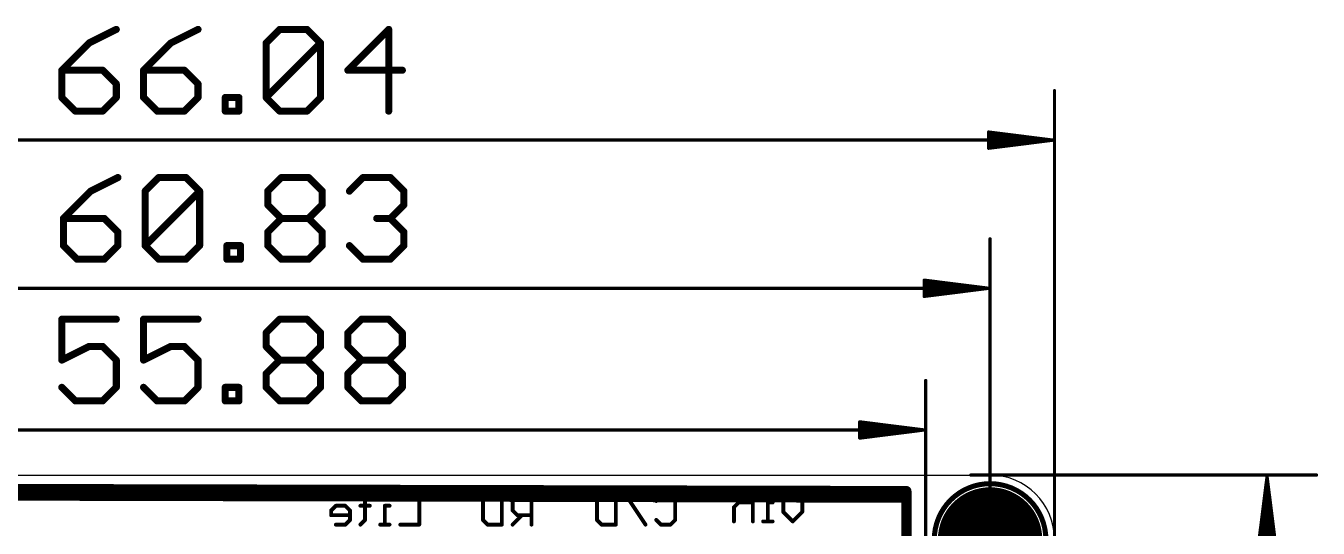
# Model space of a CAD drawing. Extents: x -37 to 43, y -51 to 71.
# Drawn here: x -7.5 to 43.4, y 51.2 to 71.1 of the extents above; entities that cross this region are included whole.
import ezdxf

# ---------------------------------------------------------------- set-up
doc = ezdxf.new("R2010")
doc.units = 0
for name, color, linetype in [('1', 12, 'CONTINUOUS'), ('16', 132, 'CONTINUOUS'), ('17', 110, 'CONTINUOUS'), ('20', 53, 'CONTINUOUS'), ('21', 40, 'CONTINUOUS'), ('22', 6, 'CONTINUOUS'), ('29', 253, 'CONTINUOUS'), ('41', 12, 'CONTINUOUS'), ('47', 253, 'CONTINUOUS')]:
    doc.layers.add(name, color=color, linetype=linetype)

# ---------------------------------------------------------------- blocks, each defined once
blk = doc.blocks.new('ROUNDP')
at = {"const_width": 0.5}
blk.add_lwpolyline([(0, -0.25, 1), (0, 0.25, 1), (0, -0.25)], format="xyb", dxfattribs=at)

msp = doc.modelspace()

# ---------------------------------------------------------------- linework, layer by layer
at = {"layer": '1', "const_width": 0.4064}
for points in [[(27.178, 52.705), (-27.432, 52.832)], [(27.178, -43.307), (27.178, 52.705)]]:
    msp.add_lwpolyline(points, dxfattribs=at)
at = {"layer": '1', "const_width": 0.2032}
for points in [[(27.2796, 52.705, 1), (27.0764, 52.705)], [(27.1778, 52.6034, 1), (27.1782, 52.8066)]]:
    msp.add_lwpolyline(points, format="xyb", dxfattribs=at)
at = {"layer": '16', "const_width": 0.4064}
for points in [[(27.178, 52.451), (-27.432, 52.578)], [(27.178, -43.561), (27.178, 52.451)]]:
    msp.add_lwpolyline(points, dxfattribs=at)
at = {"layer": '16', "const_width": 0.2032}
for points in [[(27.2796, 52.451, 1), (27.0764, 52.451)], [(27.1778, 52.3494, 1), (27.1782, 52.5526)]]:
    msp.add_lwpolyline(points, format="xyb", dxfattribs=at)
at = {"layer": '20'}
msp.add_line((-30.48, 53.34), (30.48, 53.34), dxfattribs=at)
msp.add_arc((30.48, 50.8), 2.54, 0, 90, dxfattribs=at)
at = {"layer": '21', "const_width": 0.2}
msp.add_lwpolyline([(30.48, 48.6, 1), (30.48, 53, 1), (30.48, 48.6)], format="xyb", dxfattribs=at)
at = {"layer": '22', "const_width": 0.1524}
for points in [[(6.613, 52.6892), (6.613, 52.5028)], [(7.9688, 52.5028), (7.9688, 51.3842)], [(10.4811, 52.3163), (10.6675, 52.5028)], [(10.6675, 52.5028), (11.2268, 52.5028)], [(11.2268, 52.5028), (11.2268, 51.3842)], [(11.8369, 52.5028), (11.6505, 52.3163)], [(12.3962, 52.5028), (11.8369, 52.5028)], [(12.3962, 51.3842), (12.3962, 52.5028)], [(14.9764, 52.3163), (15.1628, 52.5028)], [(15.1628, 52.5028), (15.7221, 52.5028)], [(15.7221, 52.5028), (15.7221, 51.3842)], [(16.8915, 51.3842), (16.1458, 52.5028)], [(17.3152, 52.3163), (17.5016, 52.5028)], [(17.5016, 52.5028), (17.8745, 52.5028)], [(17.8745, 52.5028), (18.0609, 52.3163)], [(21.7172, 52.8162), (21.7172, 52.6298)], [(22.3273, 51.8841), (22.3273, 52.6298)], [(23.073, 52.6298), (23.073, 51.8841)], [(4.6809, 52.1299), (4.4945, 51.9435)], [(4.4945, 51.9435), (4.4945, 51.757)], [(5.0538, 52.1299), (4.6809, 52.1299)], [(5.2402, 51.9435), (5.0538, 52.1299)], [(5.2402, 51.5706), (5.2402, 51.9435)], [(6.0198, 52.1299), (5.647, 52.1299)], [(5.8334, 52.3163), (5.8334, 51.5706)], [(6.7994, 52.1299), (6.613, 52.1299)], [(6.613, 52.1299), (6.613, 51.3842)], [(10.4811, 51.5706), (10.4811, 52.3163)], [(11.6505, 52.3163), (11.6505, 51.9435)], [(11.6505, 51.9435), (11.8369, 51.757)], [(14.9764, 51.5706), (14.9764, 52.3163)], [(18.0609, 52.3163), (18.0609, 51.5706)], [(20.5647, 52.2569), (20.3783, 52.0705)], [(20.3783, 52.0705), (20.3783, 51.5112)], [(21.124, 52.2569), (20.5647, 52.2569)], [(21.124, 51.5112), (21.124, 52.2569)], [(21.9036, 52.2569), (21.7172, 52.2569)], [(21.7172, 52.2569), (21.7172, 51.5112)], [(4.4945, 51.757), (5.2402, 51.757)], [(5.0538, 51.3842), (5.2402, 51.5706)], [(5.8334, 51.5706), (5.647, 51.3842)], [(10.6675, 51.3842), (10.4811, 51.5706)], [(12.0234, 51.757), (11.6505, 51.3842)], [(11.8369, 51.757), (12.3962, 51.757)], [(15.1628, 51.3842), (14.9764, 51.5706)], [(17.5016, 51.3842), (17.3152, 51.5706)], [(18.0609, 51.5706), (17.8745, 51.3842)], [(21.9036, 51.5112), (21.5308, 51.5112)], [(22.7002, 51.5112), (22.3273, 51.8841)], [(23.073, 51.8841), (22.7002, 51.5112)], [(4.6809, 51.3842), (5.0538, 51.3842)], [(6.7994, 51.3842), (6.4266, 51.3842)], [(7.9688, 51.3842), (7.2231, 51.3842)], [(11.2268, 51.3842), (10.6675, 51.3842)], [(15.7221, 51.3842), (15.1628, 51.3842)], [(17.8745, 51.3842), (17.5016, 51.3842)]]:
    msp.add_lwpolyline(points, dxfattribs=at)
at = {"layer": '22', "const_width": 0.0762}
for points in [[(6.6511, 52.6892, 1), (6.5749, 52.6892)], [(6.5749, 52.5028, 1), (6.6511, 52.5028)], [(8.0069, 52.5028, 1), (7.9307, 52.5028)], [(10.6675, 52.5409, 1), (10.6675, 52.4647)], [(10.6945, 52.4758, 1), (10.6406, 52.5297)], [(11.2649, 52.5028, 1), (11.1887, 52.5028)], [(11.2268, 52.4647, 1), (11.2268, 52.5409)], [(11.8369, 52.5409, 1), (11.8369, 52.4647)], [(11.8639, 52.4758, 1), (11.81, 52.5297)], [(12.4343, 52.5028, 1), (12.3581, 52.5028)], [(12.3962, 52.4647, 1), (12.3962, 52.5409)], [(15.1628, 52.5409, 1), (15.1628, 52.4647)], [(15.1898, 52.4758, 1), (15.1359, 52.5297)], [(15.7602, 52.5028, 1), (15.684, 52.5028)], [(15.7221, 52.4647, 1), (15.7221, 52.5409)], [(16.1775, 52.5239, 1), (16.1141, 52.4816)], [(17.5016, 52.5409, 1), (17.5016, 52.4647)], [(17.5286, 52.4758, 1), (17.4747, 52.5297)], [(17.9014, 52.5297, 1), (17.8475, 52.4758)], [(17.8745, 52.4647, 1), (17.8745, 52.5409)], [(21.7553, 52.8162, 1), (21.6791, 52.8162)], [(21.6791, 52.6298, 1), (21.7553, 52.6298)], [(22.3654, 52.6298, 1), (22.2892, 52.6298)], [(23.1111, 52.6298, 1), (23.0349, 52.6298)], [(4.5326, 51.9435, 1), (4.4564, 51.9435)], [(4.4676, 51.9704, 1), (4.5214, 51.9165)], [(4.6809, 52.168, 1), (4.6809, 52.0918)], [(4.7079, 52.103, 1), (4.654, 52.1568)], [(5.0807, 52.1568, 1), (5.0268, 52.103)], [(5.0538, 52.0918, 1), (5.0538, 52.168)], [(5.2783, 51.9435, 1), (5.2021, 51.9435)], [(5.2133, 51.9165, 1), (5.2672, 51.9704)], [(5.647, 52.168, 1), (5.647, 52.0918)], [(5.8715, 52.3163, 1), (5.7953, 52.3163)], [(6.0198, 52.0918, 1), (6.0198, 52.168)], [(6.613, 52.168, 1), (6.613, 52.0918)], [(6.6511, 52.1299, 1), (6.5749, 52.1299)], [(6.7994, 52.0918, 1), (6.7994, 52.168)], [(10.5192, 52.3163, 1), (10.443, 52.3163)], [(10.4542, 52.3433, 1), (10.508, 52.2894)], [(11.6886, 52.3163, 1), (11.6124, 52.3163)], [(11.6236, 52.3433, 1), (11.6774, 52.2894)], [(11.6774, 51.9704, 1), (11.6236, 51.9165)], [(11.6124, 51.9435, 1), (11.6886, 51.9435)], [(15.0145, 52.3163, 1), (14.9383, 52.3163)], [(14.9495, 52.3433, 1), (15.0033, 52.2894)], [(17.2883, 52.3433, 1), (17.3421, 52.2894)], [(18.099, 52.3163, 1), (18.0228, 52.3163)], [(18.034, 52.2894, 1), (18.0878, 52.3433)], [(20.4164, 52.0705, 1), (20.3402, 52.0705)], [(20.3514, 52.0974, 1), (20.4052, 52.0435)], [(20.5647, 52.295, 1), (20.5647, 52.2188)], [(20.5917, 52.23, 1), (20.5378, 52.2838)], [(21.1621, 52.2569, 1), (21.0859, 52.2569)], [(21.124, 52.2188, 1), (21.124, 52.295)], [(21.7172, 52.295, 1), (21.7172, 52.2188)], [(21.7553, 52.2569, 1), (21.6791, 52.2569)], [(21.9036, 52.2188, 1), (21.9036, 52.295)], [(4.4945, 51.7951, 1), (4.4945, 51.7189)], [(4.4564, 51.757, 1), (4.5326, 51.757)], [(5.2021, 51.5706, 1), (5.2783, 51.5706)], [(5.2672, 51.5437, 1), (5.2133, 51.5976)], [(5.2402, 51.7189, 1), (5.2402, 51.7951)], [(5.7953, 51.5706, 1), (5.8715, 51.5706)], [(5.8603, 51.5437, 1), (5.8064, 51.5976)], [(10.508, 51.5976, 1), (10.4542, 51.5437)], [(10.443, 51.5706, 1), (10.5192, 51.5706)], [(11.8369, 51.7951, 1), (11.8369, 51.7189)], [(11.81, 51.7301, 1), (11.8639, 51.784)], [(12.0503, 51.7301, 1), (11.9964, 51.784)], [(12.3962, 51.7189, 1), (12.3962, 51.7951)], [(15.0033, 51.5976, 1), (14.9495, 51.5437)], [(14.9383, 51.5706, 1), (15.0145, 51.5706)], [(17.3421, 51.5976, 1), (17.2883, 51.5437)], [(18.0228, 51.5706, 1), (18.099, 51.5706)], [(18.0878, 51.5437, 1), (18.034, 51.5976)], [(20.3402, 51.5112, 1), (20.4164, 51.5112)], [(21.0859, 51.5112, 1), (21.1621, 51.5112)], [(21.5308, 51.5493, 1), (21.5308, 51.4731)], [(21.6791, 51.5112, 1), (21.7553, 51.5112)], [(21.9036, 51.4731, 1), (21.9036, 51.5493)], [(22.3542, 51.911, 1), (22.3004, 51.8571)], [(22.2892, 51.8841, 1), (22.3654, 51.8841)], [(22.6732, 51.5381, 1), (22.7271, 51.4843)], [(22.6732, 51.4843, 1), (22.7271, 51.5381)], [(23.0349, 51.8841, 1), (23.1111, 51.8841)], [(23.0999, 51.8571, 1), (23.0461, 51.911)], [(4.6809, 51.4223, 1), (4.6809, 51.3461)], [(5.0268, 51.4111, 1), (5.0807, 51.3573)], [(5.0538, 51.3461, 1), (5.0538, 51.4223)], [(5.62, 51.4111, 1), (5.6739, 51.3573)], [(6.4266, 51.4223, 1), (6.4266, 51.3461)], [(6.5749, 51.3842, 1), (6.6511, 51.3842)], [(6.7994, 51.3461, 1), (6.7994, 51.4223)], [(7.2231, 51.4223, 1), (7.2231, 51.3461)], [(7.9307, 51.3842, 1), (8.0069, 51.3842)], [(7.9688, 51.3461, 1), (7.9688, 51.4223)], [(10.6675, 51.4223, 1), (10.6675, 51.3461)], [(10.6406, 51.3573, 1), (10.6945, 51.4111)], [(11.1887, 51.3842, 1), (11.2649, 51.3842)], [(11.2268, 51.3461, 1), (11.2268, 51.4223)], [(11.6236, 51.4111, 1), (11.6774, 51.3573)], [(12.3581, 51.3842, 1), (12.4343, 51.3842)], [(15.1628, 51.4223, 1), (15.1628, 51.3461)], [(15.1359, 51.3573, 1), (15.1898, 51.4111)], [(15.684, 51.3842, 1), (15.7602, 51.3842)], [(15.7221, 51.3461, 1), (15.7221, 51.4223)], [(16.8598, 51.3631, 1), (16.9232, 51.4053)], [(17.5016, 51.4223, 1), (17.5016, 51.3461)], [(17.4747, 51.3573, 1), (17.5286, 51.4111)], [(17.8475, 51.4111, 1), (17.9014, 51.3573)], [(17.8745, 51.3461, 1), (17.8745, 51.4223)]]:
    msp.add_lwpolyline(points, format="xyb", dxfattribs=at)
at = {"layer": '41', "const_width": 2.032}
msp.add_lwpolyline([(30.48, 49.8, 1), (30.48, 51.8, 1), (30.48, 49.8)], format="xyb", dxfattribs=at)
at = {"layer": '47'}
for points, const_width in [([(-3.9774, 70.9161), (-5.0518, 70.3788)], 0.2794), ([(-0.7546, 70.9161), (-1.8291, 70.3788)], 0.2794), ([(1.9306, 70.3788), (2.4678, 70.9161)], 0.2794), ([(2.4678, 70.9161), (3.5423, 70.9161)], 0.2794), ([(3.5423, 70.9161), (4.0795, 70.3788)], 0.2794), ([(6.765, 70.9161), (5.1534, 69.3044)], 0.2794), ([(6.765, 67.6927), (6.765, 70.9161)], 0.2794), ([(-5.0518, 70.3788), (-6.1263, 69.3044)], 0.2794), ([(-1.8291, 70.3788), (-2.9035, 69.3044)], 0.2794), ([(1.9306, 68.2299), (1.9306, 70.3788)], 0.2794), ([(1.9306, 68.2299), (4.0795, 70.3788)], 0.2794), ([(4.0795, 70.3788), (4.0795, 68.2299)], 0.2794), ([(-6.1263, 69.3044), (-6.1263, 68.2299)], 0.2794), ([(-4.5146, 69.3044), (-6.1263, 69.3044)], 0.2794), ([(-3.9774, 68.7672), (-4.5146, 69.3044)], 0.2794), ([(-2.9035, 69.3044), (-2.9035, 68.2299)], 0.2794), ([(-1.2918, 69.3044), (-2.9035, 69.3044)], 0.2794), ([(-0.7546, 68.7672), (-1.2918, 69.3044)], 0.2794), ([(5.1534, 69.3044), (7.3023, 69.3044)], 0.2794), ([(-3.9774, 68.2299), (-3.9774, 68.7672)], 0.2794), ([(-0.7546, 68.2299), (-0.7546, 68.7672)], 0.2794), ([(-6.1263, 68.2299), (-5.589, 67.6927)], 0.2794), ([(-4.5146, 67.6927), (-3.9774, 68.2299)], 0.2794), ([(-2.9035, 68.2299), (-2.3663, 67.6927)], 0.2794), ([(-1.2918, 67.6927), (-0.7546, 68.2299)], 0.2794), ([(0.3192, 67.6927), (0.3192, 68.2299)], 0.2794), ([(0.3192, 68.2299), (0.8565, 68.2299)], 0.2794), ([(0.8565, 68.2299), (0.8565, 67.6927)], 0.2794), ([(2.4678, 67.6927), (1.9306, 68.2299)], 0.2794), ([(4.0795, 68.2299), (3.5423, 67.6927)], 0.2794), ([(33.02, 50.8), (33.02, 68.498)], 0.13), ([(-5.589, 67.6927), (-4.5146, 67.6927)], 0.2794), ([(-2.3663, 67.6927), (-1.2918, 67.6927)], 0.2794), ([(0.8565, 67.6927), (0.3192, 67.6927)], 0.2794), ([(3.5423, 67.6927), (2.4678, 67.6927)], 0.2794), ([(32.955, 66.548), (30.42, 66.8672)], 0.13), ([(30.42, 66.8672), (30.42, 66.2288)], 0.13), ([(32.955, 66.548), (30.42, 66.808)], 0.13), ([(-32.955, 66.548), (32.955, 66.548)], 0.13), ([(32.955, 66.548), (30.42, 66.678)], 0.13), ([(30.42, 66.2288), (32.955, 66.548)], 0.13), ([(30.42, 66.418), (32.955, 66.548)], 0.13), ([(30.42, 66.288), (32.955, 66.548)], 0.13), ([(-3.9139, 65.0741), (-4.9883, 64.5368)], 0.2794), ([(-2.84, 64.5368), (-2.3028, 65.0741)], 0.2794), ([(-2.3028, 65.0741), (-1.2283, 65.0741)], 0.2794), ([(-1.2283, 65.0741), (-0.6911, 64.5368)], 0.2794), ([(1.9941, 64.5368), (2.5313, 65.0741)], 0.2794), ([(2.5313, 65.0741), (3.6058, 65.0741)], 0.2794), ([(3.6058, 65.0741), (4.143, 64.5368)], 0.2794), ([(5.2169, 64.5368), (5.7541, 65.0741)], 0.2794), ([(5.7541, 65.0741), (6.8285, 65.0741)], 0.2794), ([(6.8285, 65.0741), (7.3658, 64.5368)], 0.2794), ([(-4.9883, 64.5368), (-6.0628, 63.4624)], 0.2794), ([(-2.84, 62.3879), (-2.84, 64.5368)], 0.2794), ([(-2.84, 62.3879), (-0.6911, 64.5368)], 0.2794), ([(-0.6911, 64.5368), (-0.6911, 62.3879)], 0.2794), ([(1.9941, 63.9996), (1.9941, 64.5368)], 0.2794), ([(4.143, 64.5368), (4.143, 63.9996)], 0.2794), ([(7.3658, 64.5368), (7.3658, 63.9996)], 0.2794), ([(2.5313, 63.4624), (1.9941, 63.9996)], 0.2794), ([(4.143, 63.9996), (3.6058, 63.4624)], 0.2794), ([(7.3658, 63.9996), (6.8285, 63.4624)], 0.2794), ([(-6.0628, 63.4624), (-6.0628, 62.3879)], 0.2794), ([(-4.4511, 63.4624), (-6.0628, 63.4624)], 0.2794), ([(-3.9139, 62.9252), (-4.4511, 63.4624)], 0.2794), ([(1.9941, 62.9252), (2.5313, 63.4624)], 0.2794), ([(2.5313, 63.4624), (3.6058, 63.4624)], 0.2794), ([(3.6058, 63.4624), (4.143, 62.9252)], 0.2794), ([(6.8285, 63.4624), (6.2913, 63.4624)], 0.2794), ([(6.8285, 63.4624), (7.3658, 62.9252)], 0.2794), ([(-3.9139, 62.3879), (-3.9139, 62.9252)], 0.2794), ([(1.9941, 62.3879), (1.9941, 62.9252)], 0.2794), ([(4.143, 62.9252), (4.143, 62.3879)], 0.2794), ([(7.3658, 62.9252), (7.3658, 62.3879)], 0.2794), ([(30.48, 50.8), (30.48, 62.656)], 0.13), ([(-6.0628, 62.3879), (-5.5255, 61.8507)], 0.2794), ([(-4.4511, 61.8507), (-3.9139, 62.3879)], 0.2794), ([(-2.3028, 61.8507), (-2.84, 62.3879)], 0.2794), ([(-0.6911, 62.3879), (-1.2283, 61.8507)], 0.2794), ([(0.3827, 61.8507), (0.3827, 62.3879)], 0.2794), ([(0.3827, 62.3879), (0.92, 62.3879)], 0.2794), ([(0.92, 62.3879), (0.92, 61.8507)], 0.2794), ([(2.5313, 61.8507), (1.9941, 62.3879)], 0.2794), ([(4.143, 62.3879), (3.6058, 61.8507)], 0.2794), ([(5.7541, 61.8507), (5.2169, 62.3879)], 0.2794), ([(7.3658, 62.3879), (6.8285, 61.8507)], 0.2794), ([(-5.5255, 61.8507), (-4.4511, 61.8507)], 0.2794), ([(-1.2283, 61.8507), (-2.3028, 61.8507)], 0.2794), ([(0.92, 61.8507), (0.3827, 61.8507)], 0.2794), ([(3.6058, 61.8507), (2.5313, 61.8507)], 0.2794), ([(6.8285, 61.8507), (5.7541, 61.8507)], 0.2794), ([(-30.288, 60.706), (30.415, 60.706)], 0.13), ([(30.415, 60.706), (27.88, 61.0252)], 0.13), ([(27.88, 61.0252), (27.88, 60.3868)], 0.13), ([(30.415, 60.706), (27.88, 60.966)], 0.13), ([(30.415, 60.706), (27.88, 60.836)], 0.13), ([(27.88, 60.3868), (30.415, 60.706)], 0.13), ([(27.88, 60.576), (30.415, 60.706)], 0.13), ([(27.88, 60.446), (30.415, 60.706)], 0.13), ([(-3.9774, 59.4861), (-6.1263, 59.4861)], 0.2794), ([(-6.1263, 59.4861), (-6.1263, 57.8744)], 0.2794), ([(-0.7546, 59.4861), (-2.9035, 59.4861)], 0.2794), ([(-2.9035, 59.4861), (-2.9035, 57.8744)], 0.2794), ([(1.9306, 58.9488), (2.4678, 59.4861)], 0.2794), ([(2.4678, 59.4861), (3.5423, 59.4861)], 0.2794), ([(3.5423, 59.4861), (4.0795, 58.9488)], 0.2794), ([(5.1534, 58.9488), (5.6906, 59.4861)], 0.2794), ([(5.6906, 59.4861), (6.765, 59.4861)], 0.2794), ([(6.765, 59.4861), (7.3023, 58.9488)], 0.2794), ([(1.9306, 58.4116), (1.9306, 58.9488)], 0.2794), ([(4.0795, 58.9488), (4.0795, 58.4116)], 0.2794), ([(5.1534, 58.4116), (5.1534, 58.9488)], 0.2794), ([(7.3023, 58.9488), (7.3023, 58.4116)], 0.2794), ([(-6.1263, 57.8744), (-5.0518, 58.4116)], 0.2794), ([(-5.0518, 58.4116), (-4.5146, 58.4116)], 0.2794), ([(-4.5146, 58.4116), (-3.9774, 57.8744)], 0.2794), ([(-2.9035, 57.8744), (-1.8291, 58.4116)], 0.2794), ([(-1.8291, 58.4116), (-1.2918, 58.4116)], 0.2794), ([(-1.2918, 58.4116), (-0.7546, 57.8744)], 0.2794), ([(2.4678, 57.8744), (1.9306, 58.4116)], 0.2794), ([(4.0795, 58.4116), (3.5423, 57.8744)], 0.2794), ([(5.6906, 57.8744), (5.1534, 58.4116)], 0.2794), ([(7.3023, 58.4116), (6.765, 57.8744)], 0.2794), ([(-3.9774, 57.8744), (-3.9774, 56.7999)], 0.2794), ([(-0.7546, 57.8744), (-0.7546, 56.7999)], 0.2794), ([(1.9306, 57.3372), (2.4678, 57.8744)], 0.2794), ([(2.4678, 57.8744), (3.5423, 57.8744)], 0.2794), ([(3.5423, 57.8744), (4.0795, 57.3372)], 0.2794), ([(5.1534, 57.3372), (5.6906, 57.8744)], 0.2794), ([(5.6906, 57.8744), (6.765, 57.8744)], 0.2794), ([(6.765, 57.8744), (7.3023, 57.3372)], 0.2794), ([(1.9306, 56.7999), (1.9306, 57.3372)], 0.2794), ([(4.0795, 57.3372), (4.0795, 56.7999)], 0.2794), ([(5.1534, 56.7999), (5.1534, 57.3372)], 0.2794), ([(7.3023, 57.3372), (7.3023, 56.7999)], 0.2794), ([(27.94, 20.32), (27.94, 57.068)], 0.13), ([(-5.589, 56.2627), (-6.1263, 56.7999)], 0.2794), ([(-3.9774, 56.7999), (-4.5146, 56.2627)], 0.2794), ([(-2.3663, 56.2627), (-2.9035, 56.7999)], 0.2794), ([(-0.7546, 56.7999), (-1.2918, 56.2627)], 0.2794), ([(0.3192, 56.2627), (0.3192, 56.7999)], 0.2794), ([(0.3192, 56.7999), (0.8565, 56.7999)], 0.2794), ([(0.8565, 56.7999), (0.8565, 56.2627)], 0.2794), ([(2.4678, 56.2627), (1.9306, 56.7999)], 0.2794), ([(4.0795, 56.7999), (3.5423, 56.2627)], 0.2794), ([(5.6906, 56.2627), (5.1534, 56.7999)], 0.2794), ([(7.3023, 56.7999), (6.765, 56.2627)], 0.2794), ([(-4.5146, 56.2627), (-5.589, 56.2627)], 0.2794), ([(-1.2918, 56.2627), (-2.3663, 56.2627)], 0.2794), ([(0.8565, 56.2627), (0.3192, 56.2627)], 0.2794), ([(3.5423, 56.2627), (2.4678, 56.2627)], 0.2794), ([(6.765, 56.2627), (5.6906, 56.2627)], 0.2794), ([(-27.875, 55.118), (27.875, 55.118)], 0.13), ([(27.875, 55.118), (25.34, 55.4372)], 0.13), ([(25.34, 55.4372), (25.34, 54.7988)], 0.13), ([(27.875, 55.118), (25.34, 55.378)], 0.13), ([(27.875, 55.118), (25.34, 55.248)], 0.13), ([(25.34, 54.7988), (27.875, 55.118)], 0.13), ([(25.34, 54.988), (27.875, 55.118)], 0.13), ([(25.34, 54.858), (27.875, 55.118)], 0.13), ([(29.718, 53.34), (43.352, 53.34)], 0.13), ([(41.402, 53.275), (41.0828, 50.74)], 0.13), ([(41.402, 53.275), (41.142, 50.74)], 0.13), ([(41.402, 53.275), (41.272, 50.74)], 0.13), ([(41.402, 53.275), (41.402, -43.115)], 0.13), ([(41.7212, 50.74), (41.402, 53.275)], 0.13), ([(41.532, 50.74), (41.402, 53.275)], 0.13), ([(41.662, 50.74), (41.402, 53.275)], 0.13)]:
    msp.add_lwpolyline(points, dxfattribs=dict(at, const_width=const_width))
for points, const_width in [([(-3.9461, 70.8536, 1), (-4.0086, 70.9785)], 0.1397), ([(-0.7234, 70.8536, 1), (-0.7858, 70.9785)], 0.1397), ([(2.4678, 70.9859, 1), (2.4678, 70.8462)], 0.1397), ([(2.5172, 70.8667, 1), (2.4185, 70.9654)], 0.1397), ([(3.5917, 70.9654, 1), (3.4929, 70.8667)], 0.1397), ([(3.5423, 70.8462, 1), (3.5423, 70.9859)], 0.1397), ([(6.8349, 70.9161, 1), (6.6952, 70.9161)], 0.1397), ([(6.8144, 70.8667, 1), (6.7157, 70.9654)], 0.1397), ([(-5.0831, 70.4413, 1), (-5.0206, 70.3164)], 0.1397), ([(-5.0024, 70.3294, 1), (-5.1012, 70.4282)], 0.1397), ([(-1.8603, 70.4413, 1), (-1.7978, 70.3164)], 0.1397), ([(-1.7797, 70.3294, 1), (-1.8785, 70.4282)], 0.1397), ([(2.0005, 70.3788, 1), (1.8608, 70.3788)], 0.1397), ([(1.8812, 70.4282, 1), (1.98, 70.3294)], 0.1397), ([(4.1494, 70.3788, 1), (4.0097, 70.3788)], 0.1397), ([(4.1289, 70.3294, 1), (4.0301, 70.4282)], 0.1397), ([(4.0301, 70.3294, 1), (4.1289, 70.4282)], 0.1397), ([(-6.0564, 69.3044, 1), (-6.1961, 69.3044)], 0.1397), ([(-6.1263, 69.3742, 1), (-6.1263, 69.2345)], 0.1397), ([(-6.1757, 69.3538, 1), (-6.0769, 69.255)], 0.1397), ([(-4.4652, 69.3538, 1), (-4.564, 69.255)], 0.1397), ([(-4.5146, 69.2345, 1), (-4.5146, 69.3742)], 0.1397), ([(-2.8337, 69.3044, 1), (-2.9734, 69.3044)], 0.1397), ([(-2.9035, 69.3742, 1), (-2.9035, 69.2345)], 0.1397), ([(-2.9529, 69.3538, 1), (-2.8541, 69.255)], 0.1397), ([(-1.2424, 69.3538, 1), (-1.3412, 69.255)], 0.1397), ([(-1.2918, 69.2345, 1), (-1.2918, 69.3742)], 0.1397), ([(5.1534, 69.3742, 1), (5.1534, 69.2345)], 0.1397), ([(5.104, 69.3538, 1), (5.2028, 69.255)], 0.1397), ([(7.3023, 69.2345, 1), (7.3023, 69.3742)], 0.1397), ([(-3.9075, 68.7672, 1), (-4.0472, 68.7672)], 0.1397), ([(-4.0268, 68.7178, 1), (-3.928, 68.8165)], 0.1397), ([(-0.6848, 68.7672, 1), (-0.8245, 68.7672)], 0.1397), ([(-0.804, 68.7178, 1), (-0.7052, 68.8165)], 0.1397), ([(-6.0769, 68.2793, 1), (-6.1757, 68.1805)], 0.1397), ([(-6.1961, 68.2299, 1), (-6.0564, 68.2299)], 0.1397), ([(-4.0472, 68.2299, 1), (-3.9075, 68.2299)], 0.1397), ([(-3.928, 68.1805, 1), (-4.0268, 68.2793)], 0.1397), ([(-2.9734, 68.2299, 1), (-2.8337, 68.2299)], 0.1397), ([(-2.8541, 68.2793, 1), (-2.9529, 68.1805)], 0.1397), ([(-0.8245, 68.2299, 1), (-0.6848, 68.2299)], 0.1397), ([(-0.7052, 68.1805, 1), (-0.804, 68.2793)], 0.1397), ([(0.3192, 68.2998, 1), (0.3192, 68.1601)], 0.1397), ([(0.3891, 68.2299, 1), (0.2494, 68.2299)], 0.1397), ([(0.9263, 68.2299, 1), (0.7866, 68.2299)], 0.1397), ([(0.8565, 68.1601, 1), (0.8565, 68.2998)], 0.1397), ([(1.98, 68.2793, 1), (1.8812, 68.1805)], 0.1397), ([(1.8812, 68.2793, 1), (1.98, 68.1805)], 0.1397), ([(1.8608, 68.2299, 1), (2.0005, 68.2299)], 0.1397), ([(4.0097, 68.2299, 1), (4.1494, 68.2299)], 0.1397), ([(4.1289, 68.1805, 1), (4.0301, 68.2793)], 0.1397), ([(33.0525, 68.498, 1), (32.9875, 68.498)], 0.065), ([(-5.589, 67.7626, 1), (-5.589, 67.6228)], 0.1397), ([(-5.6384, 67.6433, 1), (-5.5396, 67.7421)], 0.1397), ([(-4.564, 67.7421, 1), (-4.4652, 67.6433)], 0.1397), ([(-4.5146, 67.6228, 1), (-4.5146, 67.7626)], 0.1397), ([(-2.3663, 67.7626, 1), (-2.3663, 67.6228)], 0.1397), ([(-2.4157, 67.6433, 1), (-2.3169, 67.7421)], 0.1397), ([(-1.3412, 67.7421, 1), (-1.2424, 67.6433)], 0.1397), ([(-1.2918, 67.6228, 1), (-1.2918, 67.7626)], 0.1397), ([(0.3192, 67.7626, 1), (0.3192, 67.6228)], 0.1397), ([(0.8565, 67.6228, 1), (0.8565, 67.7626)], 0.1397), ([(2.4678, 67.7626, 1), (2.4678, 67.6228)], 0.1397), ([(2.4185, 67.6433, 1), (2.5172, 67.7421)], 0.1397), ([(3.4929, 67.7421, 1), (3.5917, 67.6433)], 0.1397), ([(3.5423, 67.6228, 1), (3.5423, 67.7626)], 0.1397), ([(0.2494, 67.6927, 1), (0.3891, 67.6927)], 0.1397), ([(0.7866, 67.6927, 1), (0.9263, 67.6927)], 0.1397), ([(6.6952, 67.6927, 1), (6.8349, 67.6927)], 0.1397), ([(30.4241, 66.8995, 1), (30.4159, 66.835)], 0.065), ([(30.4525, 66.8672, 1), (30.3875, 66.8672)], 0.065), ([(30.4233, 66.8403, 1), (30.4167, 66.7757)], 0.065), ([(30.4217, 66.7105, 1), (30.4183, 66.6455)], 0.065), ([(30.4183, 66.4505, 1), (30.4217, 66.3855)], 0.065), ([(30.4167, 66.3203, 1), (30.4233, 66.2557)], 0.065), ([(30.4159, 66.261, 1), (30.4241, 66.1965)], 0.065), ([(30.3875, 66.2288, 1), (30.4525, 66.2288)], 0.065), ([(32.9591, 66.5158, 1), (32.9509, 66.5802)], 0.065), ([(32.9509, 66.5158, 1), (32.9591, 66.5802)], 0.065), ([(32.9583, 66.5157, 1), (32.9517, 66.5803)], 0.065), ([(32.9517, 66.5157, 1), (32.9583, 66.5803)], 0.065), ([(32.9533, 66.5155, 1), (32.9567, 66.5805)], 0.065), ([(32.9567, 66.5155, 1), (32.9533, 66.5805)], 0.065), ([(32.955, 66.5155, 1), (32.955, 66.5805)], 0.065), ([(-3.8826, 65.0116, 1), (-3.9451, 65.1365)], 0.1397), ([(-2.3028, 65.1439, 1), (-2.3028, 65.0042)], 0.1397), ([(-2.2534, 65.0247, 1), (-2.3522, 65.1234)], 0.1397), ([(-1.1789, 65.1234, 1), (-1.2777, 65.0247)], 0.1397), ([(-1.2283, 65.0042, 1), (-1.2283, 65.1439)], 0.1397), ([(2.5313, 65.1439, 1), (2.5313, 65.0042)], 0.1397), ([(2.5807, 65.0247, 1), (2.482, 65.1234)], 0.1397), ([(3.6552, 65.1234, 1), (3.5564, 65.0247)], 0.1397), ([(3.6058, 65.0042, 1), (3.6058, 65.1439)], 0.1397), ([(5.7541, 65.1439, 1), (5.7541, 65.0042)], 0.1397), ([(5.8035, 65.0247, 1), (5.7047, 65.1234)], 0.1397), ([(6.8779, 65.1234, 1), (6.7792, 65.0247)], 0.1397), ([(6.8285, 65.0042, 1), (6.8285, 65.1439)], 0.1397), ([(-5.0196, 64.5993, 1), (-4.9571, 64.4744)], 0.1397), ([(-4.9389, 64.4874, 1), (-5.0377, 64.5862)], 0.1397), ([(-2.7702, 64.5368, 1), (-2.9099, 64.5368)], 0.1397), ([(-2.8894, 64.5862, 1), (-2.7906, 64.4874)], 0.1397), ([(-0.6213, 64.5368, 1), (-0.761, 64.5368)], 0.1397), ([(-0.6417, 64.4874, 1), (-0.7405, 64.5862)], 0.1397), ([(-0.7405, 64.4874, 1), (-0.6417, 64.5862)], 0.1397), ([(2.064, 64.5368, 1), (1.9243, 64.5368)], 0.1397), ([(1.9447, 64.5862, 1), (2.0435, 64.4874)], 0.1397), ([(4.2129, 64.5368, 1), (4.0732, 64.5368)], 0.1397), ([(4.0936, 64.4874, 1), (4.1924, 64.5862)], 0.1397), ([(5.1675, 64.5862, 1), (5.2663, 64.4874)], 0.1397), ([(7.4356, 64.5368, 1), (7.2959, 64.5368)], 0.1397), ([(7.3164, 64.4874, 1), (7.4152, 64.5862)], 0.1397), ([(2.0435, 64.049, 1), (1.9447, 63.9502)], 0.1397), ([(1.9243, 63.9996, 1), (2.064, 63.9996)], 0.1397), ([(4.0732, 63.9996, 1), (4.2129, 63.9996)], 0.1397), ([(4.1924, 63.9502, 1), (4.0936, 64.049)], 0.1397), ([(7.2959, 63.9996, 1), (7.4356, 63.9996)], 0.1397), ([(7.4152, 63.9502, 1), (7.3164, 64.049)], 0.1397), ([(-6.0628, 63.5322, 1), (-6.0628, 63.3925)], 0.1397), ([(-6.1122, 63.5118, 1), (-6.0134, 63.413)], 0.1397), ([(-5.9929, 63.4624, 1), (-6.1326, 63.4624)], 0.1397), ([(-4.4017, 63.5118, 1), (-4.5005, 63.413)], 0.1397), ([(-4.4511, 63.3925, 1), (-4.4511, 63.5322)], 0.1397), ([(2.5313, 63.5322, 1), (2.5313, 63.3925)], 0.1397), ([(2.5807, 63.413, 1), (2.482, 63.5118)], 0.1397), ([(2.482, 63.413, 1), (2.5807, 63.5118)], 0.1397), ([(3.6552, 63.5118, 1), (3.5564, 63.413)], 0.1397), ([(3.5564, 63.5118, 1), (3.6552, 63.413)], 0.1397), ([(3.6058, 63.3925, 1), (3.6058, 63.5322)], 0.1397), ([(6.2913, 63.5322, 1), (6.2913, 63.3925)], 0.1397), ([(6.8779, 63.5118, 1), (6.7792, 63.413)], 0.1397), ([(6.7792, 63.5118, 1), (6.8779, 63.413)], 0.1397), ([(6.8285, 63.3925, 1), (6.8285, 63.5322)], 0.1397), ([(-3.844, 62.9252, 1), (-3.9837, 62.9252)], 0.1397), ([(-3.9633, 62.8758, 1), (-3.8645, 62.9745)], 0.1397), ([(2.064, 62.9252, 1), (1.9243, 62.9252)], 0.1397), ([(1.9447, 62.9745, 1), (2.0435, 62.8758)], 0.1397), ([(4.2129, 62.9252, 1), (4.0732, 62.9252)], 0.1397), ([(4.0936, 62.8758, 1), (4.1924, 62.9745)], 0.1397), ([(7.4356, 62.9252, 1), (7.2959, 62.9252)], 0.1397), ([(7.3164, 62.8758, 1), (7.4152, 62.9745)], 0.1397), ([(30.5125, 62.656, 1), (30.4475, 62.656)], 0.065), ([(-6.0134, 62.4373, 1), (-6.1122, 62.3385)], 0.1397), ([(-6.1326, 62.3879, 1), (-5.9929, 62.3879)], 0.1397), ([(-3.9837, 62.3879, 1), (-3.844, 62.3879)], 0.1397), ([(-3.8645, 62.3385, 1), (-3.9633, 62.4373)], 0.1397), ([(-2.7906, 62.4373, 1), (-2.8894, 62.3385)], 0.1397), ([(-2.8894, 62.4373, 1), (-2.7906, 62.3385)], 0.1397), ([(-2.9099, 62.3879, 1), (-2.7702, 62.3879)], 0.1397), ([(-0.761, 62.3879, 1), (-0.6213, 62.3879)], 0.1397), ([(-0.6417, 62.3385, 1), (-0.7405, 62.4373)], 0.1397), ([(0.3827, 62.4578, 1), (0.3827, 62.3181)], 0.1397), ([(0.4526, 62.3879, 1), (0.3129, 62.3879)], 0.1397), ([(0.9898, 62.3879, 1), (0.8501, 62.3879)], 0.1397), ([(0.92, 62.3181, 1), (0.92, 62.4578)], 0.1397), ([(2.0435, 62.4373, 1), (1.9447, 62.3385)], 0.1397), ([(1.9243, 62.3879, 1), (2.064, 62.3879)], 0.1397), ([(4.0732, 62.3879, 1), (4.2129, 62.3879)], 0.1397), ([(4.1924, 62.3385, 1), (4.0936, 62.4373)], 0.1397), ([(5.2663, 62.4373, 1), (5.1675, 62.3385)], 0.1397), ([(7.2959, 62.3879, 1), (7.4356, 62.3879)], 0.1397), ([(7.4152, 62.3385, 1), (7.3164, 62.4373)], 0.1397), ([(-5.5255, 61.9206, 1), (-5.5255, 61.7809)], 0.1397), ([(-5.5749, 61.8013, 1), (-5.4761, 61.9001)], 0.1397), ([(-4.5005, 61.9001, 1), (-4.4017, 61.8013)], 0.1397), ([(-4.4511, 61.7809, 1), (-4.4511, 61.9206)], 0.1397), ([(-2.3028, 61.9206, 1), (-2.3028, 61.7809)], 0.1397), ([(-2.3522, 61.8013, 1), (-2.2534, 61.9001)], 0.1397), ([(-1.2777, 61.9001, 1), (-1.1789, 61.8013)], 0.1397), ([(-1.2283, 61.7809, 1), (-1.2283, 61.9206)], 0.1397), ([(0.3827, 61.9206, 1), (0.3827, 61.7809)], 0.1397), ([(0.3129, 61.8507, 1), (0.4526, 61.8507)], 0.1397), ([(0.8501, 61.8507, 1), (0.9898, 61.8507)], 0.1397), ([(0.92, 61.7809, 1), (0.92, 61.9206)], 0.1397), ([(2.5313, 61.9206, 1), (2.5313, 61.7809)], 0.1397), ([(2.482, 61.8013, 1), (2.5807, 61.9001)], 0.1397), ([(3.5564, 61.9001, 1), (3.6552, 61.8013)], 0.1397), ([(3.6058, 61.7809, 1), (3.6058, 61.9206)], 0.1397), ([(5.7541, 61.9206, 1), (5.7541, 61.7809)], 0.1397), ([(5.7047, 61.8013, 1), (5.8035, 61.9001)], 0.1397), ([(6.7792, 61.9001, 1), (6.8779, 61.8013)], 0.1397), ([(6.8285, 61.7809, 1), (6.8285, 61.9206)], 0.1397), ([(27.8841, 61.0575, 1), (27.8759, 60.993)], 0.065), ([(27.9125, 61.0252, 1), (27.8475, 61.0252)], 0.065), ([(27.8833, 60.9983, 1), (27.8767, 60.9337)], 0.065), ([(27.8817, 60.8685, 1), (27.8783, 60.8035)], 0.065), ([(30.4191, 60.6738, 1), (30.4109, 60.7382)], 0.065), ([(30.4109, 60.6738, 1), (30.4191, 60.7382)], 0.065), ([(30.4183, 60.6737, 1), (30.4117, 60.7383)], 0.065), ([(30.4117, 60.6737, 1), (30.4183, 60.7383)], 0.065), ([(30.4133, 60.6735, 1), (30.4167, 60.7385)], 0.065), ([(30.4167, 60.6735, 1), (30.4133, 60.7385)], 0.065), ([(30.415, 60.6735, 1), (30.415, 60.7385)], 0.065), ([(27.8783, 60.6085, 1), (27.8817, 60.5435)], 0.065), ([(27.8767, 60.4783, 1), (27.8833, 60.4137)], 0.065), ([(27.8759, 60.419, 1), (27.8841, 60.3545)], 0.065), ([(27.8475, 60.3868, 1), (27.9125, 60.3868)], 0.065), ([(-6.1263, 59.5559, 1), (-6.1263, 59.4162)], 0.1397), ([(-6.0564, 59.4861, 1), (-6.1961, 59.4861)], 0.1397), ([(-3.9774, 59.4162, 1), (-3.9774, 59.5559)], 0.1397), ([(-2.8337, 59.4861, 1), (-2.9734, 59.4861)], 0.1397), ([(-2.9035, 59.5559, 1), (-2.9035, 59.4162)], 0.1397), ([(-0.7546, 59.4162, 1), (-0.7546, 59.5559)], 0.1397), ([(2.4678, 59.5559, 1), (2.4678, 59.4162)], 0.1397), ([(2.5172, 59.4367, 1), (2.4185, 59.5354)], 0.1397), ([(3.5917, 59.5354, 1), (3.4929, 59.4367)], 0.1397), ([(3.5423, 59.4162, 1), (3.5423, 59.5559)], 0.1397), ([(5.6906, 59.5559, 1), (5.6906, 59.4162)], 0.1397), ([(5.74, 59.4367, 1), (5.6412, 59.5354)], 0.1397), ([(6.8144, 59.5354, 1), (6.7157, 59.4367)], 0.1397), ([(6.765, 59.4162, 1), (6.765, 59.5559)], 0.1397), ([(2.0005, 58.9488, 1), (1.8608, 58.9488)], 0.1397), ([(1.8812, 58.9982, 1), (1.98, 58.8994)], 0.1397), ([(4.1494, 58.9488, 1), (4.0097, 58.9488)], 0.1397), ([(4.0301, 58.8994, 1), (4.1289, 58.9982)], 0.1397), ([(5.2232, 58.9488, 1), (5.0835, 58.9488)], 0.1397), ([(5.104, 58.9982, 1), (5.2028, 58.8994)], 0.1397), ([(7.3721, 58.9488, 1), (7.2324, 58.9488)], 0.1397), ([(7.2529, 58.8994, 1), (7.3517, 58.9982)], 0.1397), ([(-5.0518, 58.4815, 1), (-5.0518, 58.3418)], 0.1397), ([(-5.0206, 58.3491, 1), (-5.0831, 58.4741)], 0.1397), ([(-4.4652, 58.461, 1), (-4.564, 58.3622)], 0.1397), ([(-4.5146, 58.3418, 1), (-4.5146, 58.4815)], 0.1397), ([(-1.8291, 58.4815, 1), (-1.8291, 58.3418)], 0.1397), ([(-1.7978, 58.3491, 1), (-1.8603, 58.4741)], 0.1397), ([(-1.2424, 58.461, 1), (-1.3412, 58.3622)], 0.1397), ([(-1.2918, 58.3418, 1), (-1.2918, 58.4815)], 0.1397), ([(1.98, 58.461, 1), (1.8812, 58.3622)], 0.1397), ([(1.8608, 58.4116, 1), (2.0005, 58.4116)], 0.1397), ([(4.0097, 58.4116, 1), (4.1494, 58.4116)], 0.1397), ([(4.1289, 58.3622, 1), (4.0301, 58.461)], 0.1397), ([(5.0835, 58.4116, 1), (5.2232, 58.4116)], 0.1397), ([(5.2028, 58.461, 1), (5.104, 58.3622)], 0.1397), ([(7.2324, 58.4116, 1), (7.3721, 58.4116)], 0.1397), ([(7.3517, 58.3622, 1), (7.2529, 58.461)], 0.1397), ([(-6.1575, 57.9369, 1), (-6.095, 57.8119)], 0.1397), ([(-6.1961, 57.8744, 1), (-6.0564, 57.8744)], 0.1397), ([(-3.9075, 57.8744, 1), (-4.0472, 57.8744)], 0.1397), ([(-4.0268, 57.825, 1), (-3.928, 57.9238)], 0.1397), ([(-2.9734, 57.8744, 1), (-2.8337, 57.8744)], 0.1397), ([(-2.9347, 57.9369, 1), (-2.8723, 57.8119)], 0.1397), ([(-0.6848, 57.8744, 1), (-0.8245, 57.8744)], 0.1397), ([(-0.804, 57.825, 1), (-0.7052, 57.9238)], 0.1397), ([(2.4678, 57.9442, 1), (2.4678, 57.8045)], 0.1397), ([(2.5172, 57.825, 1), (2.4185, 57.9238)], 0.1397), ([(2.4185, 57.825, 1), (2.5172, 57.9238)], 0.1397), ([(3.5917, 57.9238, 1), (3.4929, 57.825)], 0.1397), ([(3.4929, 57.9238, 1), (3.5917, 57.825)], 0.1397), ([(3.5423, 57.8045, 1), (3.5423, 57.9442)], 0.1397), ([(5.6906, 57.9442, 1), (5.6906, 57.8045)], 0.1397), ([(5.74, 57.825, 1), (5.6412, 57.9238)], 0.1397), ([(5.6412, 57.825, 1), (5.74, 57.9238)], 0.1397), ([(6.8144, 57.9238, 1), (6.7157, 57.825)], 0.1397), ([(6.7157, 57.9238, 1), (6.8144, 57.825)], 0.1397), ([(6.765, 57.8045, 1), (6.765, 57.9442)], 0.1397), ([(2.0005, 57.3372, 1), (1.8608, 57.3372)], 0.1397), ([(1.8812, 57.3865, 1), (1.98, 57.2878)], 0.1397), ([(4.1494, 57.3372, 1), (4.0097, 57.3372)], 0.1397), ([(4.0301, 57.2878, 1), (4.1289, 57.3865)], 0.1397), ([(5.2232, 57.3372, 1), (5.0835, 57.3372)], 0.1397), ([(5.104, 57.3865, 1), (5.2028, 57.2878)], 0.1397), ([(7.3721, 57.3372, 1), (7.2324, 57.3372)], 0.1397), ([(7.2529, 57.2878, 1), (7.3517, 57.3865)], 0.1397), ([(27.9725, 57.068, 1), (27.9075, 57.068)], 0.065), ([(-6.0769, 56.8493, 1), (-6.1757, 56.7505)], 0.1397), ([(-4.0472, 56.7999, 1), (-3.9075, 56.7999)], 0.1397), ([(-3.928, 56.7505, 1), (-4.0268, 56.8493)], 0.1397), ([(-2.8541, 56.8493, 1), (-2.9529, 56.7505)], 0.1397), ([(-0.8245, 56.7999, 1), (-0.6848, 56.7999)], 0.1397), ([(-0.7052, 56.7505, 1), (-0.804, 56.8493)], 0.1397), ([(0.3192, 56.8698, 1), (0.3192, 56.7301)], 0.1397), ([(0.3891, 56.7999, 1), (0.2494, 56.7999)], 0.1397), ([(0.9263, 56.7999, 1), (0.7866, 56.7999)], 0.1397), ([(0.8565, 56.7301, 1), (0.8565, 56.8698)], 0.1397), ([(1.98, 56.8493, 1), (1.8812, 56.7505)], 0.1397), ([(1.8608, 56.7999, 1), (2.0005, 56.7999)], 0.1397), ([(4.0097, 56.7999, 1), (4.1494, 56.7999)], 0.1397), ([(4.1289, 56.7505, 1), (4.0301, 56.8493)], 0.1397), ([(5.0835, 56.7999, 1), (5.2232, 56.7999)], 0.1397), ([(5.2028, 56.8493, 1), (5.104, 56.7505)], 0.1397), ([(7.2324, 56.7999, 1), (7.3721, 56.7999)], 0.1397), ([(7.3517, 56.7505, 1), (7.2529, 56.8493)], 0.1397), ([(-5.589, 56.3326, 1), (-5.589, 56.1928)], 0.1397), ([(-5.6384, 56.2133, 1), (-5.5396, 56.3121)], 0.1397), ([(-4.564, 56.3121, 1), (-4.4652, 56.2133)], 0.1397), ([(-4.5146, 56.1928, 1), (-4.5146, 56.3326)], 0.1397), ([(-2.3663, 56.3326, 1), (-2.3663, 56.1928)], 0.1397), ([(-2.4157, 56.2133, 1), (-2.3169, 56.3121)], 0.1397), ([(-1.3412, 56.3121, 1), (-1.2424, 56.2133)], 0.1397), ([(-1.2918, 56.1928, 1), (-1.2918, 56.3326)], 0.1397), ([(0.3192, 56.3326, 1), (0.3192, 56.1928)], 0.1397), ([(0.2494, 56.2627, 1), (0.3891, 56.2627)], 0.1397), ([(0.7866, 56.2627, 1), (0.9263, 56.2627)], 0.1397), ([(0.8565, 56.1928, 1), (0.8565, 56.3326)], 0.1397), ([(2.4678, 56.3326, 1), (2.4678, 56.1928)], 0.1397), ([(2.4185, 56.2133, 1), (2.5172, 56.3121)], 0.1397), ([(3.4929, 56.3121, 1), (3.5917, 56.2133)], 0.1397), ([(3.5423, 56.1928, 1), (3.5423, 56.3326)], 0.1397), ([(5.6906, 56.3326, 1), (5.6906, 56.1928)], 0.1397), ([(5.6412, 56.2133, 1), (5.74, 56.3121)], 0.1397), ([(6.7157, 56.3121, 1), (6.8144, 56.2133)], 0.1397), ([(6.765, 56.1928, 1), (6.765, 56.3326)], 0.1397), ([(25.3441, 55.4695, 1), (25.3359, 55.405)], 0.065), ([(25.3725, 55.4372, 1), (25.3075, 55.4372)], 0.065), ([(25.3433, 55.4103, 1), (25.3367, 55.3457)], 0.065), ([(25.3417, 55.2805, 1), (25.3383, 55.2155)], 0.065), ([(25.3383, 55.0205, 1), (25.3417, 54.9555)], 0.065), ([(27.8791, 55.0858, 1), (27.8709, 55.1502)], 0.065), ([(27.8709, 55.0858, 1), (27.8791, 55.1502)], 0.065), ([(27.8783, 55.0857, 1), (27.8717, 55.1503)], 0.065), ([(27.8717, 55.0857, 1), (27.8783, 55.1503)], 0.065), ([(27.8733, 55.0855, 1), (27.8767, 55.1505)], 0.065), ([(27.8767, 55.0855, 1), (27.8733, 55.1505)], 0.065), ([(27.875, 55.0855, 1), (27.875, 55.1505)], 0.065), ([(25.3367, 54.8903, 1), (25.3433, 54.8257)], 0.065), ([(25.3359, 54.831, 1), (25.3441, 54.7665)], 0.065), ([(25.3075, 54.7988, 1), (25.3725, 54.7988)], 0.065), ([(29.718, 53.3725, 1), (29.718, 53.3075)], 0.065), ([(41.4345, 53.275, 1), (41.3695, 53.275)], 0.065), ([(41.4342, 53.2791, 1), (41.3698, 53.2709)], 0.065), ([(41.4345, 53.2733, 1), (41.3695, 53.2767)], 0.065), ([(41.4345, 53.2767, 1), (41.3695, 53.2733)], 0.065), ([(41.4343, 53.2783, 1), (41.3697, 53.2717)], 0.065), ([(41.4343, 53.2717, 1), (41.3697, 53.2783)], 0.065), ([(41.4342, 53.2709, 1), (41.3698, 53.2791)], 0.065), ([(43.352, 53.3075, 1), (43.352, 53.3725)], 0.065)]:
    msp.add_lwpolyline(points, format="xyb", dxfattribs=dict(at, const_width=const_width))

# ---------------------------------------------------------------- block references
at = {"layer": '17', "xscale": 4.016, "yscale": 4.016}
msp.add_blockref('ROUNDP', (30.48, 50.8), dxfattribs=at)
msp.add_blockref('ROUNDP', (30.48, 50.8), dxfattribs=at)
at = {"layer": '29', "xscale": 4.1176, "yscale": 4.1176}
msp.add_blockref('ROUNDP', (30.48, 50.8), dxfattribs=at)

doc.saveas('drawing.dxf')
